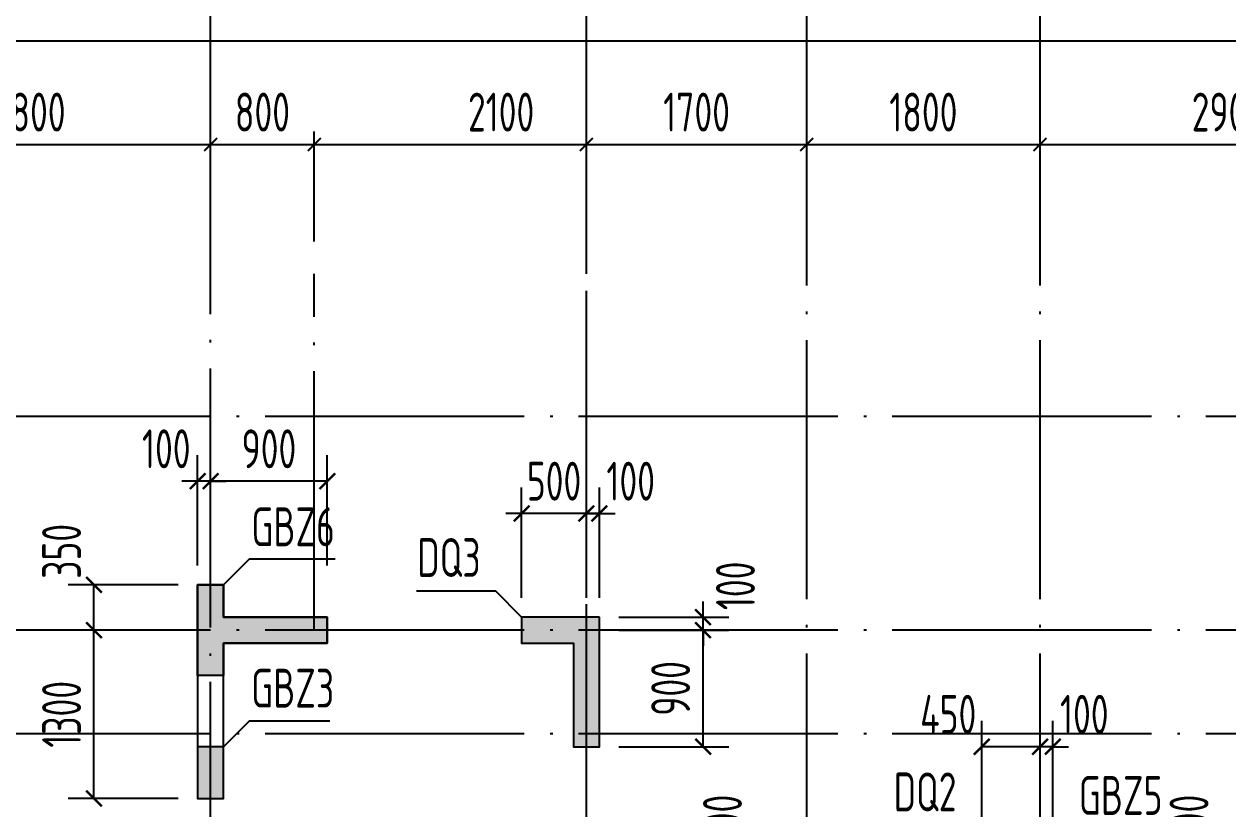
# Model space of a CAD drawing. Extents: x -1307975 to -76406, y -96289 to 379359.
# Drawn here: x -933502 to -924213, y 153822 to 159882 of the extents above; entities that cross this region are included whole.
import ezdxf
from ezdxf.enums import TextEntityAlignment as Align

# ---------------------------------------------------------------- set-up
doc = ezdxf.new("R2010")
doc.units = 0
doc.header["$LTSCALE"] = 1000
doc.linetypes.add('DOTE', pattern=[2.42, 2, -0.2, 0.02, -0.2])
doc.layers.get('0').update_dxf_attribs({"linetype": 'CONTINUOUS'})
doc.layers.get('DEFPOINTS').update_dxf_attribs({"linetype": 'CONTINUOUS'})
for name, color, linetype in [('A-AXIS', 1, 'CONTINUOUS'), ('A-DOTE', 10, 'DOTE'), ('S-Q墙实线', 6, 'CONTINUOUS'), ('S-Q墙标注', 3, 'CONTINUOUS'), ('S-X详图填充', 252, 'CONTINUOUS'), ('S-X详图实线', 4, 'CONTINUOUS'), ('S-Y一般标注', 3, 'CONTINUOUS'), ('S-Z柱编号', 6, 'CONTINUOUS')]:
    doc.layers.add(name, color=color, linetype=linetype)
doc.styles.add('TSSD_DIMENSION', font='Tssdeng.shx', dxfattribs={"width": 0.7, "bigfont": 'tssdchn.shx'})
doc.styles.add('TSSD_REIN', font='tssdeng.shx', dxfattribs={"width": 0.7, "height": 300, "bigfont": 'tssdchn.shx'})
doc.styles.add('结构文字', font='zstxt.shx', dxfattribs={"width": 0.7, "bigfont": 'zshz.shx'})
doc.dimstyles.new('STRUCK', dxfattribs={"dimtxt": 400, "dimasz": 121, "dimexe": 200, "dimexo": 150, "dimgap": 115, "dimtad": 1, "dimdec": 0, "dimdsep": 46, "dimtxsty": '结构文字', "dimblk": 'ARCHTICK', "dimcen": 400, "dimclrd": 3, "dimclre": 3, "dimclrt": 7, "dimadec": 0, "dimazin": 0, "dimtfac": 1, "dimtdec": 0, "dimtix": 1, "dimtmove": 2, "dimatfit": 3, "dimldrblk": '_DIMX', "dimfxl": 1, "dimtolj": 1, "dimtzin": 0, "dimarcsym": 0})
doc.dimstyles.new('TSSD_100_100', dxfattribs={"dimtxt": 300, "dimasz": 100, "dimexe": 100, "dimexo": 250, "dimgap": 100, "dimtad": 1, "dimdec": 0, "dimzin": 0, "dimdsep": 46, "dimtxsty": 'TSSD_DIMENSION', "dimblk": 'ARCHTICK', "dimcen": 0, "dimdle": 100, "dimclrt": 7, "dimadec": 0, "dimazin": 0, "dimtfac": 1, "dimtdec": 0, "dimtix": 1, "dimtmove": 2, "dimatfit": 3, "dimldrblk": 'ARCHTICK', "dimfxl": 1, "dimtolj": 1, "dimtzin": 0, "dimarcsym": 0})

# ---------------------------------------------------------------- blocks, each defined once
blk = doc.blocks.new('_ArchTick')
at = {"color": 0, "linetype": 'ByBlock', "const_width": 0.15}
blk.add_lwpolyline([(-0.5, -0.5), (0.5, 0.5)], dxfattribs=at)
blk = doc.blocks.new('*D280')
at = {"layer": 'DEFPOINTS', "color": 0, "transparency": 16777216}
for p in [(43500, 19249.9), (40700, 18249.9), (43500, 18249.9)]:
    blk.add_point(p, dxfattribs=at)
at = {"layer": 'S-Y一般标注', "color": 0, "lineweight": -2, "transparency": 16777216}
for p, q in [((40700, 18499.9), (40700, 19349.9)), ((43500, 18499.9), (43500, 19349.9)), ((40600, 19249.9), (43600, 19249.9))]:
    blk.add_line(p, q, dxfattribs=at)
at = {"layer": 'S-Y一般标注', "color": 0, "lineweight": -2, "transparency": 16777216, "xscale": 100, "yscale": 100, "zscale": 100, "rotation": 180}
blk.add_blockref('_ArchTick', (40700, 19249.9), dxfattribs=at)
at = {"layer": 'S-Y一般标注', "color": 0, "lineweight": -2, "transparency": 16777216, "xscale": 100, "yscale": 100, "zscale": 100}
blk.add_blockref('_ArchTick', (43500, 19249.9), dxfattribs=at)
at = {"layer": 'S-Y一般标注', "color": 7, "transparency": 16777216, "insert": (42100, 19499.9), "char_height": 300, "attachment_point": 5, "style": 'TSSD_DIMENSION'}
blk.add_mtext('\\A1;2800', dxfattribs=at)
blk = doc.blocks.new('*D281')
at = {"layer": 'DEFPOINTS', "color": 0, "transparency": 16777216}
for p in [(46400, 19249.9), (44300, 18249.9), (46400, 18249.9)]:
    blk.add_point(p, dxfattribs=at)
at = {"layer": 'S-Y一般标注', "color": 0, "lineweight": -2, "transparency": 16777216}
for p, q in [((44300, 18499.9), (44300, 19349.9)), ((46400, 18499.9), (46400, 19349.9)), ((44200, 19249.9), (46500, 19249.9))]:
    blk.add_line(p, q, dxfattribs=at)
at = {"layer": 'S-Y一般标注', "color": 0, "lineweight": -2, "transparency": 16777216, "xscale": 100, "yscale": 100, "zscale": 100, "rotation": 180}
blk.add_blockref('_ArchTick', (44300, 19249.9), dxfattribs=at)
at = {"layer": 'S-Y一般标注', "color": 0, "lineweight": -2, "transparency": 16777216, "xscale": 100, "yscale": 100, "zscale": 100}
blk.add_blockref('_ArchTick', (46400, 19249.9), dxfattribs=at)
at = {"layer": 'S-Y一般标注', "color": 7, "transparency": 16777216, "insert": (45741.9, 19499.9), "char_height": 300, "attachment_point": 5, "style": 'TSSD_DIMENSION'}
blk.add_mtext('\\A1;2100', dxfattribs=at)
blk = doc.blocks.new('*D282')
at = {"layer": 'DEFPOINTS', "color": 0, "transparency": 16777216}
for p in [(48100, 19249.9), (46400, 18249.9), (48100, 18249.9)]:
    blk.add_point(p, dxfattribs=at)
at = {"layer": 'S-Y一般标注', "color": 0, "lineweight": -2, "transparency": 16777216}
for p, q in [((46400, 18499.9), (46400, 19349.9)), ((48100, 18499.9), (48100, 19349.9)), ((46300, 19249.9), (48200, 19249.9))]:
    blk.add_line(p, q, dxfattribs=at)
at = {"layer": 'S-Y一般标注', "color": 0, "lineweight": -2, "transparency": 16777216, "xscale": 100, "yscale": 100, "zscale": 100, "rotation": 180}
blk.add_blockref('_ArchTick', (46400, 19249.9), dxfattribs=at)
at = {"layer": 'S-Y一般标注', "color": 0, "lineweight": -2, "transparency": 16777216, "xscale": 100, "yscale": 100, "zscale": 100}
blk.add_blockref('_ArchTick', (48100, 19249.9), dxfattribs=at)
at = {"layer": 'S-Y一般标注', "color": 7, "transparency": 16777216, "insert": (47250, 19499.9), "char_height": 300, "attachment_point": 5, "style": 'TSSD_DIMENSION'}
blk.add_mtext('\\A1;1700', dxfattribs=at)
blk = doc.blocks.new('*D283')
at = {"layer": 'DEFPOINTS', "color": 0, "transparency": 16777216}
for p in [(49900, 19249.9), (48100, 18249.9), (49900, 18249.9)]:
    blk.add_point(p, dxfattribs=at)
at = {"layer": 'S-Y一般标注', "color": 0, "lineweight": -2, "transparency": 16777216}
for p, q in [((48100, 18499.9), (48100, 19349.9)), ((49900, 18499.9), (49900, 19349.9)), ((48000, 19249.9), (50000, 19249.9))]:
    blk.add_line(p, q, dxfattribs=at)
at = {"layer": 'S-Y一般标注', "color": 0, "lineweight": -2, "transparency": 16777216, "xscale": 100, "yscale": 100, "zscale": 100, "rotation": 180}
blk.add_blockref('_ArchTick', (48100, 19249.9), dxfattribs=at)
at = {"layer": 'S-Y一般标注', "color": 0, "lineweight": -2, "transparency": 16777216, "xscale": 100, "yscale": 100, "zscale": 100}
blk.add_blockref('_ArchTick', (49900, 19249.9), dxfattribs=at)
at = {"layer": 'S-Y一般标注', "color": 7, "transparency": 16777216, "insert": (49000, 19499.9), "char_height": 300, "attachment_point": 5, "style": 'TSSD_DIMENSION'}
blk.add_mtext('\\A1;1800', dxfattribs=at)
blk = doc.blocks.new('*D284')
at = {"layer": 'DEFPOINTS', "color": 0, "transparency": 16777216}
for p in [(52800, 19249.9), (49900, 18249.9), (52800, 18249.9)]:
    blk.add_point(p, dxfattribs=at)
at = {"layer": 'S-Y一般标注', "color": 0, "lineweight": -2, "transparency": 16777216}
for p, q in [((49900, 18499.9), (49900, 19349.9)), ((52800, 18499.9), (52800, 19349.9)), ((49800, 19249.9), (52900, 19249.9))]:
    blk.add_line(p, q, dxfattribs=at)
at = {"layer": 'S-Y一般标注', "color": 0, "lineweight": -2, "transparency": 16777216, "xscale": 100, "yscale": 100, "zscale": 100, "rotation": 180}
blk.add_blockref('_ArchTick', (49900, 19249.9), dxfattribs=at)
at = {"layer": 'S-Y一般标注', "color": 0, "lineweight": -2, "transparency": 16777216, "xscale": 100, "yscale": 100, "zscale": 100}
blk.add_blockref('_ArchTick', (52800, 19249.9), dxfattribs=at)
at = {"layer": 'S-Y一般标注', "color": 7, "transparency": 16777216, "insert": (51350, 19499.9), "char_height": 300, "attachment_point": 5, "style": 'TSSD_DIMENSION'}
blk.add_mtext('\\A1;2900', dxfattribs=at)
blk = doc.blocks.new('*D286')
at = {"layer": 'DEFPOINTS', "color": 0, "transparency": 16777216}
for p in [(54600, 20049.9), (4600, 18249.9), (54600, 18249.9)]:
    blk.add_point(p, dxfattribs=at)
at = {"layer": 'S-Y一般标注', "color": 0, "lineweight": -2, "transparency": 16777216}
for p, q in [((4600, 18499.9), (4600, 20149.9)), ((54600, 18499.9), (54600, 20149.9)), ((4500, 20049.9), (54700, 20049.9))]:
    blk.add_line(p, q, dxfattribs=at)
at = {"layer": 'S-Y一般标注', "color": 0, "lineweight": -2, "transparency": 16777216, "xscale": 100, "yscale": 100, "zscale": 100, "rotation": 180}
blk.add_blockref('_ArchTick', (4600, 20049.9), dxfattribs=at)
at = {"layer": 'S-Y一般标注', "color": 0, "lineweight": -2, "transparency": 16777216, "xscale": 100, "yscale": 100, "zscale": 100}
blk.add_blockref('_ArchTick', (54600, 20049.9), dxfattribs=at)
at = {"layer": 'S-Y一般标注', "color": 7, "transparency": 16777216, "insert": (29600, 20299.9), "char_height": 300, "attachment_point": 5, "style": 'TSSD_DIMENSION'}
blk.add_mtext('\\A1;50000', dxfattribs=at)
blk = doc.blocks.new('*D300')
at = {"layer": 'DEFPOINTS', "color": 0, "transparency": 16777216}
for p in [(44300, 19249.9), (43500, 18249.9), (44300, 18249.9)]:
    blk.add_point(p, dxfattribs=at)
at = {"layer": 'S-Y一般标注', "color": 0, "lineweight": -2, "transparency": 16777216}
for p, q in [((43500, 18499.9), (43500, 19349.9)), ((44300, 18499.9), (44300, 19349.9)), ((43400, 19249.9), (44400, 19249.9))]:
    blk.add_line(p, q, dxfattribs=at)
at = {"layer": 'S-Y一般标注', "color": 0, "lineweight": -2, "transparency": 16777216, "xscale": 100, "yscale": 100, "zscale": 100, "rotation": 180}
blk.add_blockref('_ArchTick', (43500, 19249.9), dxfattribs=at)
at = {"layer": 'S-Y一般标注', "color": 0, "lineweight": -2, "transparency": 16777216, "xscale": 100, "yscale": 100, "zscale": 100}
blk.add_blockref('_ArchTick', (44300, 19249.9), dxfattribs=at)
at = {"layer": 'S-Y一般标注', "color": 7, "transparency": 16777216, "insert": (43900, 19499.9), "char_height": 300, "attachment_point": 5, "style": 'TSSD_DIMENSION'}
blk.add_mtext('\\A1;800', dxfattribs=at)
blk = doc.blocks.new('*D1491')
at = {"layer": 'DEFPOINTS', "color": 0, "transparency": 16777216}
for p in [(-925563, 153502.3), (-924763, 153502.3), (-925563, 153402.3)]:
    blk.add_point(p, dxfattribs=at)
at = {"layer": 'S-Q墙标注', "color": 3, "lineweight": -2, "transparency": 16777216}
for p, q in [((-924763, 153502.3), (-924763, 153623.3)), ((-925413, 153502.3), (-924563, 153502.3)), ((-924763, 153402.3), (-924763, 153502.3)), ((-925413, 153402.3), (-924563, 153402.3)), ((-924763, 153402.3), (-924763, 153281.3))]:
    blk.add_line(p, q, dxfattribs=at)
at = {"layer": 'S-Q墙标注', "color": 3, "lineweight": -2, "transparency": 16777216, "xscale": 121, "yscale": 121, "zscale": 121}
for p, rotation in [((-924763, 153502.3), 270), ((-924763, 153402.3), 90)]:
    blk.add_blockref('_ArchTick', p, dxfattribs=dict(at, rotation=rotation))
at = {"layer": 'S-Q墙标注', "color": 7, "transparency": 16777216, "insert": (-924513, 153744.2), "char_height": 300, "attachment_point": 5, "rotation": 90, "style": 'TSSD_REIN'}
blk.add_mtext('\\A1;100', dxfattribs=at)
blk = doc.blocks.new('_DIMX')
blk.add_line((-150, 0), (150, 0))
at = {"const_width": 50}
blk.add_lwpolyline([(-70, -70), (70, 70)], dxfattribs=at)
blk = doc.blocks.new('*D1492')
at = {"layer": 'DEFPOINTS', "color": 0, "transparency": 16777216}
for p in [(-925663, 154302.3), (-925663, 153502.3), (-925563, 153502.3)]:
    blk.add_point(p, dxfattribs=at)
at = {"layer": 'S-Q墙标注', "color": 3, "lineweight": -2, "transparency": 16777216}
for p, q in [((-925663, 153652.3), (-925663, 154502.3)), ((-925563, 153652.3), (-925563, 154502.3)), ((-925663, 154302.3), (-925784, 154302.3)), ((-925563, 154302.3), (-925663, 154302.3)), ((-925563, 154302.3), (-925442, 154302.3))]:
    blk.add_line(p, q, dxfattribs=at)
at = {"layer": 'S-Q墙标注', "color": 3, "lineweight": -2, "transparency": 16777216, "xscale": 121, "yscale": 121, "zscale": 121}
blk.add_blockref('_ArchTick', (-925663, 154302.3), dxfattribs=at)
at = {"layer": 'S-Q墙标注', "color": 3, "lineweight": -2, "transparency": 16777216, "xscale": 121, "yscale": 121, "zscale": 121, "rotation": 180}
blk.add_blockref('_ArchTick', (-925563, 154302.3), dxfattribs=at)
at = {"layer": 'S-Q墙标注', "color": 7, "transparency": 16777216, "insert": (-925321.1, 154552.3), "char_height": 300, "attachment_point": 5, "style": 'TSSD_REIN'}
blk.add_mtext('\\A1;100', dxfattribs=at)
blk = doc.blocks.new('*D1493')
at = {"layer": 'DEFPOINTS', "color": 0, "transparency": 16777216}
for p in [(-926113, 154302.3), (-926113, 153502.3), (-925663, 153502.3)]:
    blk.add_point(p, dxfattribs=at)
at = {"layer": 'S-Q墙标注', "color": 3, "lineweight": -2, "transparency": 16777216}
for p, q in [((-926113, 153652.3), (-926113, 154502.3)), ((-925663, 153652.3), (-925663, 154502.3)), ((-925663, 154302.3), (-926113, 154302.3))]:
    blk.add_line(p, q, dxfattribs=at)
at = {"layer": 'S-Q墙标注', "color": 3, "lineweight": -2, "transparency": 16777216, "xscale": 121, "yscale": 121, "zscale": 121, "rotation": 180}
blk.add_blockref('_ArchTick', (-926113, 154302.3), dxfattribs=at)
at = {"layer": 'S-Q墙标注', "color": 3, "lineweight": -2, "transparency": 16777216, "xscale": 121, "yscale": 121, "zscale": 121}
blk.add_blockref('_ArchTick', (-925663, 154302.3), dxfattribs=at)
at = {"layer": 'S-Q墙标注', "color": 7, "transparency": 16777216, "insert": (-926371.1, 154552.3), "char_height": 300, "attachment_point": 5, "style": 'TSSD_REIN'}
blk.add_mtext('\\A1;450', dxfattribs=at)
blk = doc.blocks.new('*D1495')
at = {"layer": 'DEFPOINTS', "color": 0, "transparency": 16777216}
for p in [(-928363, 153502.3), (-927563, 153502.3), (-927563, 153402.3)]:
    blk.add_point(p, dxfattribs=at)
at = {"layer": 'S-Q墙标注', "color": 3, "lineweight": -2, "transparency": 16777216}
for p, q in [((-928363, 153502.3), (-928363, 153623.3)), ((-927713, 153502.3), (-928563, 153502.3)), ((-928363, 153402.3), (-928363, 153502.3)), ((-927713, 153402.3), (-928563, 153402.3)), ((-928363, 153402.3), (-928363, 153281.3))]:
    blk.add_line(p, q, dxfattribs=at)
at = {"layer": 'S-Q墙标注', "color": 3, "lineweight": -2, "transparency": 16777216, "xscale": 121, "yscale": 121, "zscale": 121}
for p, rotation in [((-928363, 153502.3), 270), ((-928363, 153402.3), 90)]:
    blk.add_blockref('_ArchTick', p, dxfattribs=dict(at, rotation=rotation))
at = {"layer": 'S-Q墙标注', "color": 7, "transparency": 16777216, "insert": (-928113, 153744.2), "char_height": 300, "attachment_point": 5, "rotation": 90, "style": 'TSSD_REIN'}
blk.add_mtext('\\A1;100', dxfattribs=at)
blk = doc.blocks.new('*D1502')
at = {"layer": 'DEFPOINTS', "color": 0, "transparency": 16777216}
for p in [(-929063, 155202.3), (-928263, 155202.3), (-929063, 154302.3)]:
    blk.add_point(p, dxfattribs=at)
at = {"layer": 'S-Q墙标注', "color": 3, "lineweight": -2, "transparency": 16777216}
for p, q in [((-928913, 155202.3), (-928063, 155202.3)), ((-928263, 154302.3), (-928263, 155202.3)), ((-928913, 154302.3), (-928063, 154302.3))]:
    blk.add_line(p, q, dxfattribs=at)
at = {"layer": 'S-Q墙标注', "color": 3, "lineweight": -2, "transparency": 16777216, "xscale": 121, "yscale": 121, "zscale": 121}
for p, rotation in [((-928263, 155202.3), 90), ((-928263, 154302.3), 270)]:
    blk.add_blockref('_ArchTick', p, dxfattribs=dict(at, rotation=rotation))
at = {"layer": 'S-Q墙标注', "color": 7, "transparency": 16777216, "insert": (-928513, 154752.3), "char_height": 300, "attachment_point": 5, "rotation": 90, "style": 'TSSD_REIN'}
blk.add_mtext('\\A1;900', dxfattribs=at)
blk = doc.blocks.new('*D1503')
at = {"layer": 'DEFPOINTS', "color": 0, "transparency": 16777216}
for p in [(-929063, 155302.3), (-928263, 155302.3), (-929063, 155202.3)]:
    blk.add_point(p, dxfattribs=at)
at = {"layer": 'S-Q墙标注', "color": 3, "lineweight": -2, "transparency": 16777216}
for p, q in [((-928263, 155302.3), (-928263, 155423.3)), ((-928913, 155302.3), (-928063, 155302.3)), ((-928263, 155202.3), (-928263, 155302.3)), ((-928913, 155202.3), (-928063, 155202.3)), ((-928263, 155202.3), (-928263, 155081.3))]:
    blk.add_line(p, q, dxfattribs=at)
at = {"layer": 'S-Q墙标注', "color": 3, "lineweight": -2, "transparency": 16777216, "xscale": 121, "yscale": 121, "zscale": 121}
for p, rotation in [((-928263, 155302.3), 270), ((-928263, 155202.3), 90)]:
    blk.add_blockref('_ArchTick', p, dxfattribs=dict(at, rotation=rotation))
at = {"layer": 'S-Q墙标注', "color": 7, "transparency": 16777216, "insert": (-928013, 155544.2), "char_height": 300, "attachment_point": 5, "rotation": 90, "style": 'TSSD_REIN'}
blk.add_mtext('\\A1;100', dxfattribs=at)
blk = doc.blocks.new('*D1504')
at = {"layer": 'DEFPOINTS', "color": 0, "transparency": 16777216}
for p in [(-929163, 156102.3), (-929163, 155302.3), (-929063, 155302.3)]:
    blk.add_point(p, dxfattribs=at)
at = {"layer": 'S-Q墙标注', "color": 3, "lineweight": -2, "transparency": 16777216}
for p, q in [((-929163, 155452.3), (-929163, 156302.3)), ((-929063, 155452.3), (-929063, 156302.3)), ((-929163, 156102.3), (-929284, 156102.3)), ((-929063, 156102.3), (-929163, 156102.3)), ((-929063, 156102.3), (-928942, 156102.3))]:
    blk.add_line(p, q, dxfattribs=at)
at = {"layer": 'S-Q墙标注', "color": 3, "lineweight": -2, "transparency": 16777216, "xscale": 121, "yscale": 121, "zscale": 121}
blk.add_blockref('_ArchTick', (-929163, 156102.3), dxfattribs=at)
at = {"layer": 'S-Q墙标注', "color": 3, "lineweight": -2, "transparency": 16777216, "xscale": 121, "yscale": 121, "zscale": 121, "rotation": 180}
blk.add_blockref('_ArchTick', (-929063, 156102.3), dxfattribs=at)
at = {"layer": 'S-Q墙标注', "color": 7, "transparency": 16777216, "insert": (-928821.1, 156352.3), "char_height": 300, "attachment_point": 5, "style": 'TSSD_REIN'}
blk.add_mtext('\\A1;100', dxfattribs=at)
blk = doc.blocks.new('*D1505')
at = {"layer": 'DEFPOINTS', "color": 0, "transparency": 16777216}
for p in [(-929662.9, 156102.3), (-929662.9, 155302.3), (-929163, 155302.3)]:
    blk.add_point(p, dxfattribs=at)
at = {"layer": 'S-Q墙标注', "color": 3, "lineweight": -2, "transparency": 16777216}
for p, q in [((-929662.9, 155452.3), (-929662.9, 156302.3)), ((-929163, 155452.3), (-929163, 156302.3)), ((-929662.9, 156102.3), (-929783.9, 156102.3)), ((-929163, 156102.3), (-929662.9, 156102.3)), ((-929163, 156102.3), (-929042, 156102.3))]:
    blk.add_line(p, q, dxfattribs=at)
at = {"layer": 'S-Q墙标注', "color": 3, "lineweight": -2, "transparency": 16777216, "xscale": 121, "yscale": 121, "zscale": 121}
blk.add_blockref('_ArchTick', (-929662.9, 156102.3), dxfattribs=at)
at = {"layer": 'S-Q墙标注', "color": 3, "lineweight": -2, "transparency": 16777216, "xscale": 121, "yscale": 121, "zscale": 121, "rotation": 180}
blk.add_blockref('_ArchTick', (-929163, 156102.3), dxfattribs=at)
at = {"layer": 'S-Q墙标注', "color": 7, "transparency": 16777216, "insert": (-929412.9, 156352.3), "char_height": 300, "attachment_point": 5, "style": 'TSSD_REIN'}
blk.add_mtext('\\A1;500', dxfattribs=at)
blk = doc.blocks.new('*D1792')
at = {"layer": 'DEFPOINTS', "color": 0, "transparency": 16777216}
for p in [(-932963, 155202.3), (-932163, 155202.3), (-932163, 153902.3)]:
    blk.add_point(p, dxfattribs=at)
at = {"layer": 'S-Q墙标注', "color": 3, "lineweight": -2, "transparency": 16777216}
for p, q in [((-932313, 155202.3), (-933163, 155202.3)), ((-932963, 153902.3), (-932963, 155202.3)), ((-932313, 153902.3), (-933163, 153902.3))]:
    blk.add_line(p, q, dxfattribs=at)
at = {"layer": 'S-Q墙标注', "color": 3, "lineweight": -2, "transparency": 16777216, "xscale": 121, "yscale": 121, "zscale": 121}
for p, rotation in [((-932963, 155202.3), 90), ((-932963, 153902.3), 270)]:
    blk.add_blockref('_ArchTick', p, dxfattribs=dict(at, rotation=rotation))
at = {"layer": 'S-Q墙标注', "color": 7, "transparency": 16777216, "insert": (-933213, 154552.3), "char_height": 300, "attachment_point": 5, "rotation": 90, "style": 'TSSD_REIN'}
blk.add_mtext('\\A1;1300', dxfattribs=at)
blk = doc.blocks.new('*D1793')
at = {"layer": 'DEFPOINTS', "color": 0, "transparency": 16777216}
for p in [(-932963, 155552.3), (-932163, 155552.3), (-932163, 155202.3)]:
    blk.add_point(p, dxfattribs=at)
at = {"layer": 'S-Q墙标注', "color": 3, "lineweight": -2, "transparency": 16777216}
for p, q in [((-932313, 155552.3), (-933163, 155552.3)), ((-932963, 155202.3), (-932963, 155552.3)), ((-932313, 155202.3), (-933163, 155202.3))]:
    blk.add_line(p, q, dxfattribs=at)
at = {"layer": 'S-Q墙标注', "color": 3, "lineweight": -2, "transparency": 16777216, "xscale": 121, "yscale": 121, "zscale": 121}
for p, rotation in [((-932963, 155552.3), 90), ((-932963, 155202.3), 270)]:
    blk.add_blockref('_ArchTick', p, dxfattribs=dict(at, rotation=rotation))
at = {"layer": 'S-Q墙标注', "color": 7, "transparency": 16777216, "insert": (-933213, 155810.4), "char_height": 300, "attachment_point": 5, "rotation": 90, "style": 'TSSD_REIN'}
blk.add_mtext('\\A1;350', dxfattribs=at)
blk = doc.blocks.new('*D1794')
at = {"layer": 'DEFPOINTS', "color": 0, "transparency": 16777216}
for p in [(-932063, 156352.3), (-932063, 155552.3), (-931162.9, 155552.3)]:
    blk.add_point(p, dxfattribs=at)
at = {"layer": 'S-Q墙标注', "color": 3, "lineweight": -2, "transparency": 16777216}
for p, q in [((-932063, 155702.3), (-932063, 156552.3)), ((-931162.9, 155702.3), (-931162.9, 156552.3)), ((-931162.9, 156352.3), (-932063, 156352.3))]:
    blk.add_line(p, q, dxfattribs=at)
at = {"layer": 'S-Q墙标注', "color": 3, "lineweight": -2, "transparency": 16777216, "xscale": 121, "yscale": 121, "zscale": 121, "rotation": 180}
blk.add_blockref('_ArchTick', (-932063, 156352.3), dxfattribs=at)
at = {"layer": 'S-Q墙标注', "color": 3, "lineweight": -2, "transparency": 16777216, "xscale": 121, "yscale": 121, "zscale": 121}
blk.add_blockref('_ArchTick', (-931162.9, 156352.3), dxfattribs=at)
at = {"layer": 'S-Q墙标注', "color": 7, "transparency": 16777216, "insert": (-931612.9, 156602.3), "char_height": 300, "attachment_point": 5, "style": 'TSSD_REIN'}
blk.add_mtext('\\A1;900', dxfattribs=at)
blk = doc.blocks.new('*D1795')
at = {"layer": 'DEFPOINTS', "color": 0, "transparency": 16777216}
for p in [(-932163, 156352.3), (-932163, 155552.3), (-932063, 155552.3)]:
    blk.add_point(p, dxfattribs=at)
at = {"layer": 'S-Q墙标注', "color": 3, "lineweight": -2, "transparency": 16777216}
for p, q in [((-932163, 155702.3), (-932163, 156552.3)), ((-932063, 155702.3), (-932063, 156552.3)), ((-932163, 156352.3), (-932284, 156352.3)), ((-932063, 156352.3), (-932163, 156352.3)), ((-932063, 156352.3), (-931942, 156352.3))]:
    blk.add_line(p, q, dxfattribs=at)
at = {"layer": 'S-Q墙标注', "color": 3, "lineweight": -2, "transparency": 16777216, "xscale": 121, "yscale": 121, "zscale": 121}
blk.add_blockref('_ArchTick', (-932163, 156352.3), dxfattribs=at)
at = {"layer": 'S-Q墙标注', "color": 3, "lineweight": -2, "transparency": 16777216, "xscale": 121, "yscale": 121, "zscale": 121, "rotation": 180}
blk.add_blockref('_ArchTick', (-932063, 156352.3), dxfattribs=at)
at = {"layer": 'S-Q墙标注', "color": 7, "transparency": 16777216, "insert": (-932404.9, 156602.3), "char_height": 300, "attachment_point": 5, "style": 'TSSD_REIN'}
blk.add_mtext('\\A1;100', dxfattribs=at)
blk = doc.blocks.new('20210726.16395156')
at = {"layer": 'A-AXIS'}
for p, q in [((43500, 18249.9), (43500, 21049.9)), ((46400, 18249.9), (46400, 21049.9)), ((48100, 18249.9), (48100, 21049.9)), ((49900, 18249.9), (49900, 21049.9))]:
    blk.add_line(p, q, dxfattribs=at)
at = {"layer": 'A-DOTE'}
for p, q in [((43500, 13100.3), (43500, 18249.9)), ((44300, 15500), (44300, 18249.9)), ((46400, 13700), (46400, 18249.9)), ((48100, 10900), (48100, 18249.9)), ((49900, 10900), (49900, 18249.9)), ((55600, 17150), (3600, 17150)), ((55600, 15500), (3600, 15500)), ((55600, 14700), (3600, 14700))]:
    blk.add_line(p, q, dxfattribs=at)
at = {"layer": 'S-Y一般标注'}
for base, p1, p2, picture, middle in [((54600, 20049.9), (4600, 18249.9), (54600, 18249.9), '*D286', (29600, 20299.9)), ((43500, 19249.9), (40700, 18249.9), (43500, 18249.9), '*D280', (42100, 19499.9)), ((44300, 19249.9), (43500, 18249.9), (44300, 18249.9), '*D300', (43900, 19499.9)), ((48100, 19249.9), (46400, 18249.9), (48100, 18249.9), '*D282', (47250, 19499.9)), ((49900, 19249.9), (48100, 18249.9), (49900, 18249.9), '*D283', (49000, 19499.9)), ((52800, 19249.9), (49900, 18249.9), (52800, 18249.9), '*D284', (51350, 19499.9))]:
    dim = blk.add_linear_dim(base=base, p1=p1, p2=p2, dimstyle='TSSD_100_100', dxfattribs=at)
    dim.commit()
    dim.dimension.update_dxf_attribs({"geometry": picture, "text_midpoint": middle})
dim = blk.add_linear_dim(base=(46400, 19249.9), p1=(44300, 18249.9), p2=(46400, 18249.9), dimstyle='TSSD_100_100', dxfattribs=at)
dim.commit()
dim.dimension.update_dxf_attribs({"geometry": '*D281', "text_midpoint": (45741.9, 19499.9), "dimtype": 160})

msp = doc.modelspace()

# ---------------------------------------------------------------- hatches: boundary and pattern name
at = {"layer": 'S-X详图填充'}
h = msp.add_hatch(color=256, dxfattribs=at)
h.dxf.hatch_style = 1
h.paths.add_polyline_path([(-931962.98, 154851.85), (-932162.98, 154851.85), (-932162.98, 155552.31), (-931962.98, 155552.31), (-931962.98, 155302.31), (-931162.85, 155302.31), (-931162.85, 155102.31), (-931962.98, 155102.31)])
h = msp.add_hatch(color=256, dxfattribs=at)
h.dxf.hatch_style = 1
h.paths.add_polyline_path([(-929062.98, 155302.31), (-929662.89, 155302.31), (-929662.89, 155102.31), (-929262.98, 155102.31), (-929262.98, 154302.31), (-929062.98, 154302.31)])
h = msp.add_hatch(color=256, dxfattribs=at)
h.dxf.hatch_style = 1
h.paths.add_polyline_path([(-931962.98, 154302.31), (-932162.98, 154302.31), (-932162.98, 153902.31), (-931962.98, 153902.31)])

# ---------------------------------------------------------------- linework, layer by layer
at = {"layer": 'S-Q墙实线'}
for points in [[(-932162.98, 155202.31), (-932162.98, 153902.31), (-931962.98, 153902.31), (-931962.98, 155102.31), (-931163.37, 155102.31), (-931163.37, 155302.31), (-931962.98, 155302.31), (-931962.98, 155552.31), (-932162.98, 155552.31)], [(-929062.98, 155302.31), (-929662.89, 155302.31), (-929662.89, 155102.31), (-929262.98, 155102.31), (-929262.98, 154302.31), (-929062.98, 154302.31)]]:
    msp.add_lwpolyline(points, close=True, dxfattribs=at)
at = {"layer": 'S-X详图实线'}
for points in [[(-931962.98, 154851.85), (-932162.98, 154851.85), (-932162.98, 155552.31), (-931962.98, 155552.31), (-931962.98, 155302.31), (-931162.85, 155302.31), (-931162.85, 155102.31), (-931962.98, 155102.31), (-931962.98, 155102.31)], [(-929062.98, 155302.31), (-929662.89, 155302.31), (-929662.89, 155102.31), (-929262.98, 155102.31), (-929262.98, 154302.31), (-929062.98, 154302.31), (-929062.98, 155302.31)], [(-931962.98, 154302.31), (-932162.98, 154302.31), (-932162.98, 153902.31), (-931962.98, 153902.31), (-931962.98, 154302.31)]]:
    msp.add_lwpolyline(points, close=True, dxfattribs=at)
at = {"layer": 'S-Z柱编号', "color": 7}
for points in [[(-931962.98, 155552.31), (-931762.98, 155752.31), (-931101.37, 155752.31)], [(-929662.89, 155302.31), (-929862.89, 155502.31), (-930473.66, 155502.31)], [(-931962.98, 154302.31), (-931762.98, 154502.31), (-931142.89, 154502.31)]]:
    msp.add_lwpolyline(points, dxfattribs=at)

# ---------------------------------------------------------------- block references
at = {"layer": 'A-DOTE'}
msp.add_blockref('20210726.16395156', (-975562.98, 139702.26), dxfattribs=at)

# ---------------------------------------------------------------- texts
at = {"layer": 'S-Z柱编号', "color": 7, "style": 'TSSD_REIN', "width": 0.7}
for s, p in [('GBZ6', (-931748.29, 155760.07)), ('DQ3', (-930467.9, 155523.14)), ('GBZ3', (-931749.65, 154514.02)), ('DQ2', (-926792.09, 153713.11)), ('GBZ5', (-925363.15, 153686))]:
    msp.add_text(s, height=300, dxfattribs=at).set_placement(p, align=Align.BOTTOM_LEFT)

# ---------------------------------------------------------------- dimensions: what is measured, and where the dimension line sits
at = {"layer": 'S-Q墙标注'}
for base, p1, p2, angle, picture, middle in [((-932162.98, 156352.31), (-932062.97, 155552.31), (-932162.98, 155552.31), 180, '*D1795', (-932404.9, 156602.31)), ((-929162.98, 156102.31), (-929062.98, 155302.31), (-929162.98, 155302.31), 180, '*D1504', (-928821.05, 156352.31)), ((-932962.98, 155552.31), (-932162.98, 155202.31), (-932162.98, 155552.31), 90, '*D1793', (-933212.98, 155810.39)), ((-928262.98, 155302.31), (-929062.98, 155202.31), (-929062.98, 155302.31), 90, '*D1503', (-928012.98, 155544.23)), ((-926112.99, 154302.31), (-925662.98, 153502.31), (-926112.99, 153502.31), 180, '*D1493', (-926371.06, 154552.31)), ((-925662.98, 154302.31), (-925562.99, 153502.31), (-925662.98, 153502.31), 180, '*D1492', (-925321.06, 154552.31)), ((-928362.99, 153502.31), (-927562.99, 153402.31), (-927562.99, 153502.31), 90, '*D1495', (-928112.99, 153744.23)), ((-924762.99, 153502.31), (-925562.99, 153402.31), (-925562.99, 153502.31), 90, '*D1491', (-924512.99, 153744.23))]:
    dim = msp.add_linear_dim(base=base, p1=p1, p2=p2, angle=angle, dimstyle='STRUCK', override={"dimtxt": 300, "dimgap": 100, "dimtxsty": 'TSSD_REIN'}, dxfattribs=at)
    dim.commit()
    dim.dimension.update_dxf_attribs({"geometry": picture, "text_midpoint": middle, "dimtype": 160})
for base, p1, p2, angle, picture, middle in [((-932062.97, 156352.31), (-931162.85, 155552.31), (-932062.97, 155552.31), 180, '*D1794', (-931612.91, 156602.31)), ((-929662.89, 156102.31), (-929162.98, 155302.31), (-929662.89, 155302.31), 180, '*D1505', (-929412.93, 156352.31)), ((-932962.98, 155202.31), (-932162.98, 153902.31), (-932162.98, 155202.31), 90, '*D1792', (-933212.98, 154552.31)), ((-928262.98, 155202.31), (-929062.98, 154302.31), (-929062.98, 155202.31), 90, '*D1502', (-928512.98, 154752.31))]:
    dim = msp.add_linear_dim(base=base, p1=p1, p2=p2, angle=angle, dimstyle='STRUCK', override={"dimtxt": 300, "dimgap": 100, "dimtxsty": 'TSSD_REIN'}, dxfattribs=at)
    dim.commit()
    dim.dimension.update_dxf_attribs({"geometry": picture, "text_midpoint": middle})

doc.saveas('drawing.dxf')
